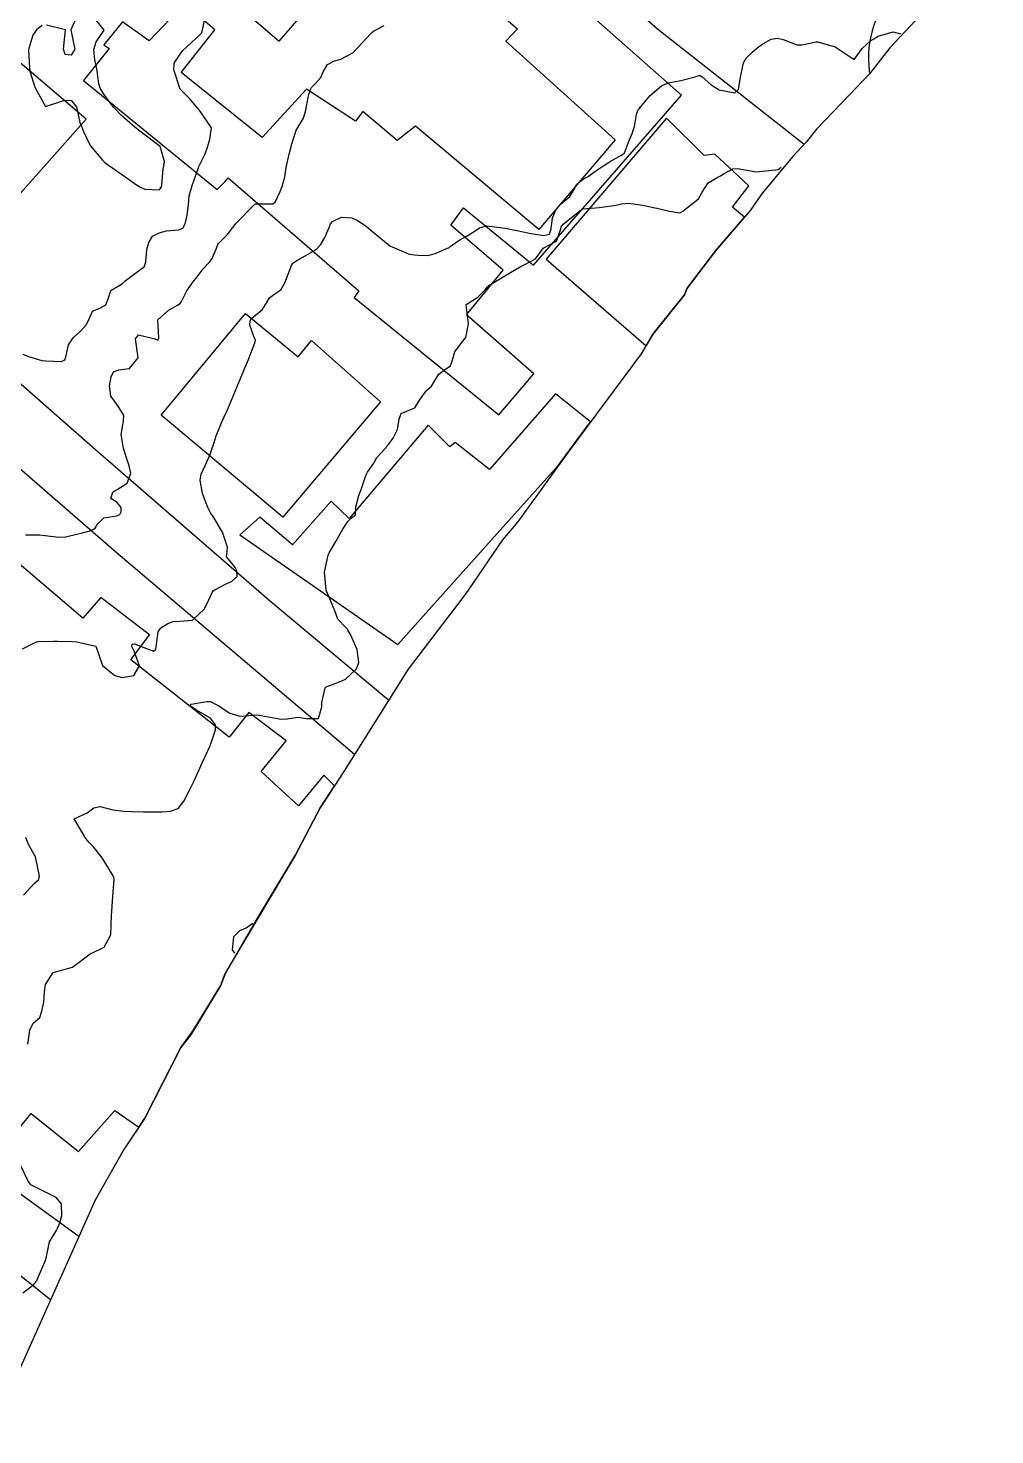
# Model space of a CAD drawing. Header units: metres. Extents: x 318500 to 325275, y 7408834 to 7428799.
# Drawn here: x 320425.5 to 320526, y 7414077.7 to 7414224 of the extents above; entities that cross this region are included whole.
import ezdxf

# ---------------------------------------------------------------- set-up
doc = ezdxf.new("R2010")
doc.units = ezdxf.units.M
doc.header["$MEASUREMENT"] = 0
for name, color, linetype in [('Area', 45, 'Continuous'), ('Curvas de Nivel 1m', 11, 'Continuous'), ('Curvas de Nivel 5m', 15, 'Continuous'), ('Edificações', 30, 'Continuous'), ('Vias Primárias', 230, 'Continuous')]:
    doc.layers.add(name, color=color, linetype=linetype)

msp = doc.modelspace()

# ---------------------------------------------------------------- linework, layer by layer
at = {"layer": 'Area'}
msp.add_lwpolyline([(320519.4, 7414226.5), (320515.09, 7414221.88), (320515.13, 7414221.91), (320513.02, 7414219.2), (320510.94, 7414217.02), (320507.51, 7414213.46), (320506.44, 7414212.11), (320505.02, 7414210.61), (320501.87, 7414206.84), (320501.1, 7414205.7), (320500.63, 7414205.04), (320497.02, 7414200.85), (320494.04, 7414196.92), (320493.77, 7414196.25), (320490.51, 7414192.17), (320489.26, 7414190.1), (320481.84, 7414180.13), (320476.42, 7414172.62), (320474.86, 7414170.78), (320471.3, 7414165.53), (320470.73, 7414164.79), (320465.04, 7414157.31), (320458.38, 7414146.68), (320455.9, 7414142.91), (320453.29, 7414137.95), (320446.13, 7414125.91), (320445.54, 7414124.4), (320442.45, 7414119.31), (320441.41, 7414117.99), (320437.68, 7414110.66), (320435.5, 7414107.38), (320432.5, 7414102.14), (320424.63, 7414084.45)], dxfattribs=at)
at = {"layer": 'Curvas de Nivel 1m', "flags": 128}
for points, elevation in [([(320424.99, 7414190.05), (320425.58, 7414189.82), (320426.98, 7414189.41), (320427.4, 7414189.39), (320428.98, 7414189.29), (320429.33, 7414189.43), (320429.46, 7414189.77), (320429.74, 7414191.04), (320430.24, 7414191.76), (320431.03, 7414192.48), (320431.62, 7414193.15), (320431.89, 7414193.74), (320432.25, 7414194.54), (320433.06, 7414194.88), (320433.61, 7414195.18), (320433.83, 7414195.72), (320434.13, 7414196.67), (320435.09, 7414197.25), (320435.37, 7414197.42), (320435.63, 7414197.69), (320437.11, 7414198.79), (320437.62, 7414199.16), (320437.77, 7414199.66), (320437.87, 7414200.93), (320438.08, 7414201.66), (320438.49, 7414202.33), (320439.17, 7414202.69), (320439.92, 7414202.89), (320441.17, 7414203), (320441.63, 7414203.15), (320441.88, 7414203.61), (320442.08, 7414204.5), (320442.22, 7414205.6), (320442.3, 7414206.52), (320442.59, 7414207.6), (320442.77, 7414208.07), (320443.26, 7414209.48), (320443.29, 7414209.56), (320443.3, 7414209.59), (320443.95, 7414210.9), (320444.19, 7414211.58), (320444.45, 7414212.42), (320444.6, 7414213.58), (320443.34, 7414215.45), (320443.2, 7414215.59), (320442.34, 7414216.6), (320441.36, 7414217.62), (320440.68, 7414219.63), (320440.72, 7414220.31), (320441.42, 7414221.37), (320441.53, 7414221.51), (320441.62, 7414221.62), (320443.44, 7414223.3), (320443.58, 7414223.45), (320443.64, 7414223.59), (320443.95, 7414225.1)], 741), ([(320425.29, 7414171.28), (320426.74, 7414171.29), (320427.33, 7414171.21), (320428.74, 7414171.04), (320429.42, 7414171.09), (320430.74, 7414171.38), (320431.05, 7414171.45), (320432.1, 7414171.74), (320432.5, 7414171.98), (320432.76, 7414172.39), (320433.43, 7414173.06), (320434.77, 7414173.27), (320435.07, 7414173.41), (320435.23, 7414173.69), (320435.23, 7414174.14), (320434.79, 7414174.65), (320434.15, 7414175.06), (320434.37, 7414175.71), (320434.6, 7414175.91), (320434.8, 7414175.99), (320435.85, 7414176.65), (320436.21, 7414177.68), (320436.06, 7414178.47), (320435.64, 7414179.69), (320435.46, 7414180.28), (320435.21, 7414181.7), (320435.46, 7414183.14), (320435.49, 7414183.69), (320434.92, 7414184.66), (320434.16, 7414185.71), (320434.01, 7414186.77), (320434.19, 7414187.71), (320434.43, 7414188.24), (320434.97, 7414188.45), (320436.08, 7414188.57), (320436.99, 7414189.67), (320436.7, 7414191.67), (320437.02, 7414192.06), (320438.71, 7414191.65), (320439.02, 7414191.53), (320439.08, 7414191.59), (320439.11, 7414191.65), (320439.13, 7414191.76), (320439.04, 7414193.65), (320440.1, 7414194.59), (320441.06, 7414195.16), (320441.34, 7414195.35), (320441.52, 7414195.61), (320442.04, 7414196.66), (320442.71, 7414197.6), (320443.11, 7414198.12), (320443.75, 7414198.95), (320444.38, 7414199.58), (320444.69, 7414200.01), (320445.14, 7414201.09), (320445.26, 7414201.46), (320445.35, 7414201.57), (320446.25, 7414202.47), (320447.07, 7414203.54), (320447.18, 7414203.69), (320448.96, 7414205.51), (320449.08, 7414205.64), (320449.2, 7414205.69), (320451, 7414205.69), (320451.21, 7414205.86), (320451.74, 7414206.96), (320451.96, 7414207.48), (320452.23, 7414208.49), (320452.38, 7414209.47), (320452.68, 7414210.87), (320452.84, 7414211.47), (320452.94, 7414211.81), (320453.3, 7414213), (320453.41, 7414213.36), (320453.47, 7414213.46), (320454.16, 7414214.61), (320454.43, 7414215.44), (320454.66, 7414216.75), (320454.83, 7414217.44), (320455.01, 7414217.79), (320455.37, 7414218.15), (320455.97, 7414218.83), (320456.2, 7414219.42), (320456.65, 7414220.17), (320457.41, 7414220.57), (320458.07, 7414220.74), (320459.29, 7414221.38), (320459.42, 7414221.5), (320461.12, 7414223.35), (320461.27, 7414223.52), (320461.44, 7414223.65), (320462.56, 7414224.23)], 742), ([(320424.97, 7414159.44), (320425.72, 7414159.81), (320426.29, 7414160.11), (320426.6, 7414160.19), (320428.15, 7414160.23), (320428.6, 7414160.22), (320430.16, 7414160.19), (320430.6, 7414160.15), (320432.59, 7414159.72), (320433.27, 7414157.71), (320434.55, 7414156.66), (320435.31, 7414156.45), (320436.55, 7414156.68), (320437.12, 7414157.66), (320436.58, 7414159.18), (320436.34, 7414159.67), (320436.35, 7414159.92), (320436.59, 7414159.95), (320437.4, 7414159.66), (320438.58, 7414159.21), (320438.81, 7414159.41), (320438.87, 7414159.64), (320439.06, 7414161.19), (320439.33, 7414161.63), (320440.14, 7414162.11), (320440.63, 7414162.28), (320441.32, 7414162.3), (320442.63, 7414162.42), (320443.84, 7414163.57), (320444.12, 7414164.09), (320444.67, 7414165.29), (320444.79, 7414165.45), (320444.96, 7414165.57), (320446.07, 7414166.16), (320446.68, 7414166.45), (320447.26, 7414166.96), (320447.25, 7414167.53), (320447.07, 7414167.9), (320446.71, 7414168.33), (320446.16, 7414168.99), (320446.24, 7414169.55), (320446.26, 7414170.01), (320445.75, 7414171.55), (320444.77, 7414173.21), (320444.52, 7414173.57), (320444.22, 7414174.14), (320443.68, 7414175.58), (320443.42, 7414176.98), (320443.53, 7414177.58), (320443.95, 7414178.48), (320444.43, 7414179.57), (320444.55, 7414179.89), (320444.87, 7414180.9), (320445.09, 7414181.57), (320445.6, 7414182.86), (320445.94, 7414183.55), (320446.25, 7414184.21), (320446.8, 7414185.54), (320446.94, 7414185.87), (320447.63, 7414187.53), (320448.02, 7414188.48), (320448.45, 7414189.52), (320448.6, 7414189.91), (320449.01, 7414190.98), (320449.16, 7414191.36), (320449.18, 7414191.51), (320449.02, 7414191.91), (320448.59, 7414193.07), (320448.62, 7414193.52), (320448.77, 7414193.79), (320449.05, 7414194.02), (320449.89, 7414194.67), (320450.38, 7414195.5), (320450.64, 7414195.93), (320451.08, 7414196.28), (320451.82, 7414196.75), (320452.22, 7414197.47), (320452.93, 7414199.28), (320453.02, 7414199.46), (320453.06, 7414199.52), (320453.12, 7414199.56), (320453.49, 7414199.82), (320455.14, 7414200.74), (320455.56, 7414201.01), (320455.93, 7414201.42), (320456.4, 7414202.18), (320456.91, 7414203.41), (320456.99, 7414203.61), (320457.18, 7414203.86), (320458.11, 7414204.31), (320459.19, 7414204.25), (320459.78, 7414203.97), (320460.67, 7414203.36), (320461.17, 7414202.94), (320463.15, 7414201.33), (320465.14, 7414200.47), (320466.05, 7414200.37), (320467.14, 7414200.33), (320467.86, 7414200.54), (320469.15, 7414201.07), (320469.27, 7414201.13), (320469.43, 7414201.25), (320470.43, 7414201.96), (320471.17, 7414202.38), (320471.69, 7414202.69), (320472.48, 7414203.2), (320473.18, 7414203.42), (320475.18, 7414203.17), (320477.17, 7414202.74), (320477.64, 7414202.66), (320479.17, 7414202.39), (320479.73, 7414202.55), (320479.9, 7414203.1), (320480.04, 7414204.25), (320480.43, 7414205.1), (320480.77, 7414205.53), (320481.21, 7414205.89), (320481.85, 7414206.45), (320482.23, 7414207.07), (320482.58, 7414207.73), (320483.25, 7414208.26), (320483.76, 7414208.55), (320484.45, 7414209.04), (320485.27, 7414209.62), (320486.14, 7414210.15), (320487.28, 7414210.77), (320487.55, 7414211.01), (320488.04, 7414212.26), (320488.34, 7414212.99), (320488.59, 7414213.72), (320488.78, 7414214.99), (320488.94, 7414215.39), (320489.35, 7414215.93), (320489.81, 7414216.52), (320490.19, 7414216.97), (320491.38, 7414217.97), (320492.07, 7414218.26), (320493.39, 7414218.52), (320494.9, 7414218.91), (320495.27, 7414219.02), (320495.39, 7414219.02), (320495.61, 7414218.9), (320496.56, 7414218.06), (320497.38, 7414217.53), (320499, 7414217.23), (320499.38, 7414217.59), (320499.6, 7414218.85), (320499.92, 7414220.34), (320500.19, 7414220.84), (320500.81, 7414221.45), (320501.44, 7414221.98), (320501.92, 7414222.33), (320502.79, 7414222.8), (320503.45, 7414222.91), (320504.03, 7414222.78), (320505.44, 7414222.22), (320505.98, 7414222.23), (320507.45, 7414222.55), (320507.63, 7414222.55), (320509.44, 7414222.01), (320511.42, 7414220.69), (320512.26, 7414221.85), (320513.15, 7414222.66), (320513.45, 7414222.86), (320513.91, 7414223.11), (320515.46, 7414223.57), (320516.22, 7414223.38)], 743), ([(320425.51, 7414118.34), (320425.72, 7414119.81), (320426.07, 7414120.52), (320426.76, 7414121.11), (320426.97, 7414121.79), (320427.18, 7414122.71), (320427.25, 7414123.79), (320427.36, 7414124.55), (320428.14, 7414125.78), (320430.15, 7414126.33), (320432, 7414127.72), (320432.1, 7414127.79), (320432.16, 7414127.81), (320433.44, 7414128.44), (320434.13, 7414129.7), (320434.14, 7414129.76), (320434.22, 7414131.7), (320434.35, 7414133.7), (320434.48, 7414135.48), (320434.44, 7414135.7), (320434.27, 7414136.03), (320433.25, 7414137.71), (320432.31, 7414138.89), (320431.89, 7414139.3), (320431.54, 7414139.73), (320430.35, 7414141.75), (320431.7, 7414142.39), (320432.37, 7414142.91), (320433.02, 7414143.06), (320434.36, 7414142.69), (320435.49, 7414142.55), (320436.36, 7414142.53), (320437.53, 7414142.49), (320438.36, 7414142.48), (320439.48, 7414142.51), (320440.36, 7414142.58), (320441.15, 7414142.83), (320441.73, 7414143.6), (320442.39, 7414144.9), (320442.74, 7414145.58), (320443.27, 7414146.73), (320443.65, 7414147.57), (320443.89, 7414148.11), (320444.46, 7414149.36), (320444.52, 7414149.5), (320444.54, 7414149.56), (320445.02, 7414151.01), (320445.04, 7414151.55), (320444.49, 7414152.23), (320442.98, 7414153.1), (320442.51, 7414153.44), (320442.42, 7414153.59), (320442.44, 7414153.66), (320442.51, 7414153.7), (320444.11, 7414153.97), (320444.52, 7414153.95), (320445.31, 7414153.55), (320446.5, 7414152.74), (320447.57, 7414152.45), (320448.5, 7414152.51), (320449.43, 7414152.56), (320450.49, 7414152.38), (320451.85, 7414152.11), (320452.49, 7414152.15), (320453.61, 7414152.33), (320454.49, 7414152.2), (320455.72, 7414152.18), (320456.08, 7414153.41), (320456.07, 7414153.85), (320456.44, 7414155.4), (320456.54, 7414155.48), (320457.93, 7414156), (320458.55, 7414156.3), (320459.67, 7414157.36), (320459.91, 7414158.02), (320459.75, 7414159.36), (320459.06, 7414160.93), (320458.79, 7414161.38), (320458.73, 7414161.49), (320458.62, 7414161.61), (320457.75, 7414162.51), (320457.44, 7414163.4), (320456.67, 7414165.22), (320456.57, 7414165.41), (320456.52, 7414165.57), (320456.37, 7414167.41), (320456.72, 7414169.16), (320456.83, 7414169.41), (320457.53, 7414170.61), (320457.98, 7414171.39), (320458.26, 7414171.88), (320458.77, 7414172.68), (320459.14, 7414173.01), (320459.59, 7414173.37), (320459.61, 7414174.19), (320459.92, 7414175.36), (320460.18, 7414175.99), (320460.61, 7414177.35), (320460.67, 7414177.51), (320460.84, 7414177.79), (320461.47, 7414178.72), (320461.8, 7414179.34), (320462.31, 7414179.89), (320462.87, 7414180.5), (320463.48, 7414181.32), (320463.96, 7414182.25), (320464.11, 7414183.31), (320464.31, 7414183.91), (320464.92, 7414184.15), (320465.74, 7414184.48), (320466.23, 7414185.28), (320466.95, 7414186.29), (320467.48, 7414186.74), (320467.79, 7414187.26), (320468.23, 7414188), (320468.98, 7414188.53), (320469.42, 7414188.81), (320469.6, 7414189.24), (320469.92, 7414190.32), (320470.61, 7414191.23), (320471.03, 7414191.81), (320471.32, 7414193.22), (320471.07, 7414195.22), (320472.29, 7414195.99), (320473.09, 7414196.8), (320473.27, 7414197.02), (320473.45, 7414197.19), (320474.47, 7414197.82), (320475.11, 7414198.2), (320476.68, 7414199.15), (320476.97, 7414199.29), (320477.12, 7414199.34), (320478.29, 7414199.97), (320479.11, 7414201.11), (320479.14, 7414201.12), (320480.46, 7414201.8), (320480.92, 7414203.09), (320480.97, 7414203.3), (320481.18, 7414203.57), (320483.04, 7414205.06), (320483.12, 7414205.14), (320483.2, 7414205.19), (320484.92, 7414205.32), (320485.2, 7414205.35), (320486.69, 7414205.54), (320487.22, 7414205.68), (320487.97, 7414205.75), (320489.22, 7414205.58), (320489.74, 7414205.5), (320491.21, 7414205.17), (320492.23, 7414204.94), (320493.21, 7414204.76), (320493.35, 7414204.78), (320493.61, 7414204.92), (320495.22, 7414206.21), (320495.61, 7414206.89), (320496.25, 7414207.88), (320497.25, 7414208.47), (320497.52, 7414208.6), (320497.89, 7414208.86), (320498.81, 7414209.32), (320499.27, 7414209.35), (320501.05, 7414209.04), (320501.26, 7414209.02), (320502.86, 7414209.2), (320503.27, 7414209.23), (320503.5, 7414209.25), (320503.65, 7414209.35), (320503.82, 7414209.51)], 744), ([(320425.05, 7414133.82), (320426.26, 7414135.13), (320426.63, 7414135.43), (320426.74, 7414135.8), (320426.3, 7414137.8), (320425.59, 7414139.09), (320425.31, 7414139.82)], 743), ([(320425.01, 7414092.49), (320425.7, 7414093), (320426.14, 7414093.35), (320426.44, 7414093.79), (320426.82, 7414094.69), (320427.32, 7414095.78), (320427.42, 7414096.1), (320427.76, 7414097.78), (320428.52, 7414099.03), (320428.83, 7414099.76), (320429.05, 7414100.52), (320429.02, 7414101.76), (320428.45, 7414102.39), (320427.83, 7414102.72), (320425.98, 7414103.66), (320425.84, 7414103.73), (320425.8, 7414103.76), (320425.78, 7414103.8), (320425.59, 7414104.05), (320424.73, 7414105.82)], 744)]:
    msp.add_lwpolyline(points, dxfattribs=dict(at, elevation=elevation))
at = {"layer": 'Curvas de Nivel 5m', "flags": 128}
for points, elevation in [([(320427.02, 7414224.24), (320426.45, 7414223.82), (320426.02, 7414223.24), (320425.61, 7414221.83), (320425.6, 7414221.65), (320425.68, 7414219.83), (320425.73, 7414219.48), (320426.25, 7414217.82), (320427.34, 7414215.81), (320429.35, 7414216.46), (320430.01, 7414216.44), (320430.58, 7414215.76), (320430.93, 7414214.14), (320431.08, 7414213.75), (320431.3, 7414213.21), (320432.01, 7414211.74), (320433.27, 7414210.24), (320433.53, 7414210), (320433.91, 7414209.72), (320435.25, 7414208.79), (320436.8, 7414207.68), (320437.23, 7414207.41), (320437.68, 7414207.21), (320439.22, 7414207.16), (320439.41, 7414207.47), (320439.43, 7414207.65), (320439.57, 7414209.33), (320439.65, 7414209.64), (320439.73, 7414210.11), (320439.28, 7414211.65), (320437.3, 7414213.15), (320436.63, 7414213.68), (320435.33, 7414214.82), (320434.45, 7414215.71), (320433.96, 7414216.34), (320433.35, 7414217.2), (320433.02, 7414217.73), (320432.91, 7414218.2), (320432.7, 7414219.74), (320432.49, 7414220.65), (320432.38, 7414221.74), (320432.62, 7414222.55), (320433.44, 7414223.73), (320431.87, 7414225.75)], 740), ([(320430.45, 7414224.77), (320429.97, 7414223.77), (320430.24, 7414222.58), (320430.39, 7414221.77), (320430.03, 7414221.16), (320429.41, 7414221.2), (320429.21, 7414221.78), (320429.44, 7414223.78), (320427.45, 7414224.25)], 740), ([(320447.02, 7414127.81), (320446.78, 7414128.15), (320446.93, 7414129.53), (320447.57, 7414130.15), (320448.2, 7414130.45), (320448.92, 7414130.92)], 745)]:
    msp.add_lwpolyline(points, dxfattribs=dict(at, elevation=elevation))
at = {"layer": 'Edificações'}
for points in [[(320466.8, 7414232.12), (320476.4, 7414223.9), (320475.21, 7414222.6), (320486.58, 7414212.35), (320478.65, 7414203.01), (320465.8, 7414213.76), (320463.91, 7414212.28), (320460.35, 7414215.3), (320459.59, 7414214.29), (320454.49, 7414217.6), (320449.87, 7414212.58), (320441.46, 7414219.34), (320444.95, 7414223.77), (320441.81, 7414226.49), (320438.14, 7414222.65), (320435.36, 7414224.6), (320433.41, 7414222.23), (320433.96, 7414221.83), (320431.32, 7414218.53), (320445.19, 7414207.2), (320446.01, 7414207.98), (320446.01, 7414207.98), (320446.35, 7414208.39), (320459.92, 7414196.66), (320459.45, 7414195.96), (320474.47, 7414183.75), (320478.13, 7414188.02), (320471.1, 7414194.14), (320474.94, 7414198.79), (320469.47, 7414203.47), (320470.8, 7414205.27), (320478.07, 7414199.33), (320493.48, 7414217), (320464.69, 7414242.41)], [(320445.4, 7414227.98), (320451.66, 7414222.6), (320457.63, 7414229.52)], [(320423.25, 7414107.95), (320425.87, 7414111.13), (320430.79, 7414107.17), (320434.55, 7414111.44), (320437.05, 7414109.72), (320437.68, 7414110.66), (320441.41, 7414117.99), (320442.72, 7414119.76), (320445.54, 7414124.4), (320445.97, 7414125.5), (320449.58, 7414131.72), (320453.29, 7414137.95), (320455.9, 7414142.91), (320457.4, 7414145.18), (320457.4, 7414145.18), (320456.29, 7414146.31), (320453.64, 7414143.12), (320449.77, 7414146.7), (320452.37, 7414149.88), (320448.49, 7414152.83), (320446.43, 7414150.24), (320436.21, 7414158.29), (320438.17, 7414160.89), (320433.12, 7414164.77), (320431.25, 7414162.61), (320412.99, 7414178.17)]]:
    msp.add_lwpolyline(points, dxfattribs=at)
for points in [[(320431.58, 7414214.49), (320420.38, 7414224.03), (320411.02, 7414231.19), (320403.68, 7414223.08), (320403.13, 7414223.07), (320400.98, 7414224.85), (320396.38, 7414219.91), (320408.04, 7414210.28), (320409.49, 7414211.72), (320412.84, 7414208.25), (320411.12, 7414206.24), (320417.64, 7414200.48), (320418.76, 7414201.88), (320419.72, 7414201.2), (320431.58, 7414214.49)], [(320500, 7414204.31), (320498.76, 7414205.34), (320500.47, 7414207.55), (320496.94, 7414210.85), (320495.82, 7414210.73), (320491.9, 7414214.6), (320479.39, 7414199.94), (320489.78, 7414190.95), (320490.51, 7414192.17), (320493.77, 7414196.25), (320494.04, 7414196.92), (320497.02, 7414200.85), (320500, 7414204.31)], [(320452.03, 7414173.11), (320439.39, 7414183.71), (320448.14, 7414194.29), (320453.61, 7414189.8), (320455.02, 7414191.5), (320462.16, 7414185.1), (320452.03, 7414173.11)], [(320483.99, 7414183.02), (320480.37, 7414185.94), (320473.5, 7414178.09), (320469.95, 7414180.9), (320469.4, 7414180.42), (320467.13, 7414182.68), (320458.91, 7414173), (320457.04, 7414174.78), (320453.02, 7414170.25), (320449.65, 7414173.14), (320447.54, 7414171.28), (320463.99, 7414159.88), (320474.32, 7414171.43), (320480.69, 7414178.53), (320482.19, 7414180.6), (320483.99, 7414183.02)]]:
    msp.add_lwpolyline(points, close=True, dxfattribs=at)
at = {"layer": 'Vias Primárias'}
for points in [[(320506.2, 7414211.85), (320490.96, 7414223.84), (320471.38, 7414241), (320455.87, 7414254.51), (320439.1, 7414268.5), (320420.53, 7414284.5), (320403.11, 7414300.56, 0.299302), (320386.8, 7414303.24), (320383.91, 7414301.61), (320375.43, 7414291.71), (320366.33, 7414281.44), (320354.76, 7414268.31), (320346.79, 7414259.68, 0.441442), (320347.36, 7414253.03), (320365.37, 7414237.98), (320380.65, 7414224.93), (320394.7, 7414211.86), (320415.07, 7414195.52), (320432.83, 7414179.9), (320450.57, 7414164.53), (320463.03, 7414154.09)], [(320459.49, 7414148.46), (320434.65, 7414169.47), (320409.63, 7414191.22), (320391.41, 7414206.9), (320366.81, 7414227.88), (320348.43, 7414242.47, 0.394932), (320336.8, 7414241.53), (320325.69, 7414220.42), (320317.76, 7414205.64, 0.313448), (320321.47, 7414191.18), (320336.97, 7414177.76), (320360.56, 7414157.62), (320380.12, 7414140.85), (320398.91, 7414124.92), (320412.05, 7414113.31), (320422.74, 7414104.25), (320430.82, 7414098.37)], [(320526.04, 7414234.48), (320517.52, 7414229.64, 0.288079), (320513.02, 7414219.2)], [(320427.88, 7414091.76), (320418.1, 7414099.54), (320404.04, 7414111.59), (320387.69, 7414125.65), (320373.66, 7414137.84), (320362.82, 7414147.06), (320347.1, 7414160.24), (320332.17, 7414173.31), (320322.05, 7414181.48, 0.369586), (320305.27, 7414176.68), (320303.47, 7414173.14), (320298.51, 7414160.64), (320294.12, 7414149.7, 0.297606), (320296.95, 7414135.44), (320300.52, 7414132.41), (320313.13, 7414121.54), (320321.85, 7414114.37), (320330.72, 7414106.69), (320341.31, 7414097.68), (320350.53, 7414089.82), (320358, 7414083.34), (320366.87, 7414075.82)]]:
    msp.add_lwpolyline(points, format="xyb", dxfattribs=at)

doc.saveas('drawing.dxf')
